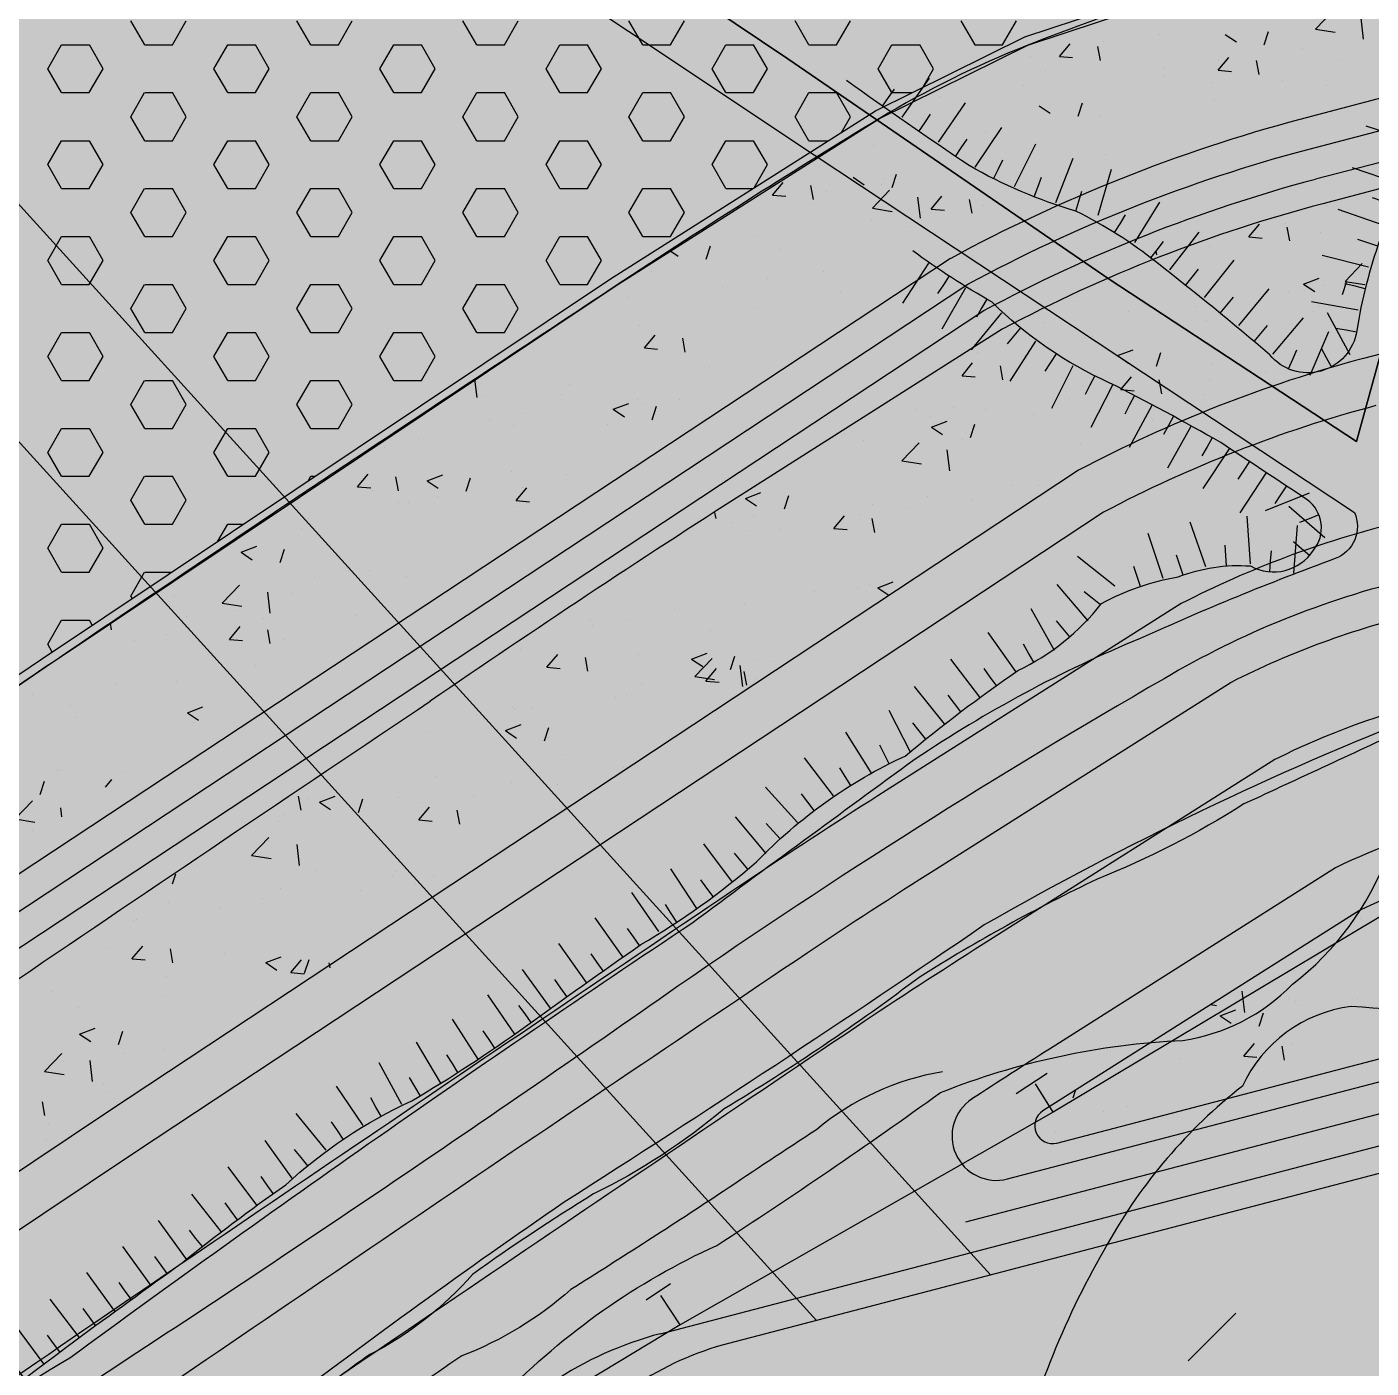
# Model space of a CAD drawing. Header units: millimetres. Extents: x 709 to 3952, y 378 to 2394.
# Drawn here: x 1195.6 to 1347.4, y 581.9 to 733.3 of the extents above; entities that cross this region are included whole.
import ezdxf

# ---------------------------------------------------------------- set-up
doc = ezdxf.new("R2010")
doc.units = ezdxf.units.MM
doc.layers.add('BAS', color=252, linetype='Continuous')
doc.layers.add('TR', color=9, linetype='Continuous')

# ---------------------------------------------------------------- blocks, each defined once
blk = doc.blocks.new('*X136')
at = {"color": 0}
for p, q in [((409809.38, 4017778.72), (409807.81, 4017781.43)), ((409812.5, 4017778.72), (409814.06, 4017781.43)), ((409828.13, 4017778.72), (409826.56, 4017781.43)), ((409831.25, 4017778.72), (409832.81, 4017781.43)), ((409846.88, 4017778.72), (409845.31, 4017781.43)), ((409850, 4017778.72), (409851.56, 4017781.43)), ((409865.63, 4017778.72), (409864.06, 4017781.43)), ((409868.75, 4017778.72), (409870.31, 4017781.43)), ((409884.38, 4017778.72), (409882.81, 4017781.43)), ((409887.5, 4017778.72), (409889.06, 4017781.43)), ((409903.13, 4017778.72), (409901.56, 4017781.43)), ((409906.25, 4017778.72), (409907.81, 4017781.43)), ((409798.44, 4017776.01), (409800, 4017778.72)), ((409800, 4017778.72), (409803.12, 4017778.72)), ((409804.69, 4017776.01), (409803.13, 4017778.72)), ((409809.38, 4017778.72), (409812.5, 4017778.72)), ((409817.19, 4017776.01), (409818.75, 4017778.72)), ((409818.75, 4017778.72), (409821.88, 4017778.72)), ((409823.44, 4017776.01), (409821.88, 4017778.72)), ((409828.12, 4017778.72), (409831.25, 4017778.72)), ((409835.94, 4017776.01), (409837.5, 4017778.72)), ((409837.5, 4017778.72), (409840.62, 4017778.72)), ((409842.19, 4017776.01), (409840.63, 4017778.72)), ((409846.88, 4017778.72), (409850, 4017778.72)), ((409854.69, 4017776.01), (409856.25, 4017778.72)), ((409856.25, 4017778.72), (409859.38, 4017778.72)), ((409860.94, 4017776.01), (409859.38, 4017778.72)), ((409865.62, 4017778.72), (409868.75, 4017778.72)), ((409873.44, 4017776.01), (409875, 4017778.72)), ((409875, 4017778.72), (409878.12, 4017778.72)), ((409879.69, 4017776.01), (409878.13, 4017778.72)), ((409884.38, 4017778.72), (409887.5, 4017778.72)), ((409892.19, 4017776.01), (409893.75, 4017778.72)), ((409893.75, 4017778.72), (409896.88, 4017778.72)), ((409898.44, 4017776.01), (409896.88, 4017778.72)), ((409903.12, 4017778.72), (409906.25, 4017778.72)), ((409800, 4017773.31), (409798.44, 4017776.01)), ((409803.12, 4017773.31), (409804.69, 4017776.01)), ((409818.75, 4017773.31), (409817.19, 4017776.01)), ((409821.87, 4017773.31), (409823.44, 4017776.01)), ((409837.5, 4017773.31), (409835.94, 4017776.01)), ((409840.62, 4017773.31), (409842.19, 4017776.01)), ((409856.25, 4017773.31), (409854.69, 4017776.01)), ((409859.37, 4017773.31), (409860.94, 4017776.01)), ((409875, 4017773.31), (409873.44, 4017776.01)), ((409878.12, 4017773.31), (409879.69, 4017776.01)), ((409893.75, 4017773.31), (409892.19, 4017776.01)), ((409897.22, 4017773.91), (409898.44, 4017776.01)), ((409800, 4017773.31), (409803.12, 4017773.31)), ((409807.81, 4017770.6), (409809.37, 4017773.31)), ((409809.38, 4017773.31), (409812.5, 4017773.31)), ((409814.06, 4017770.6), (409812.5, 4017773.31)), ((409818.75, 4017773.31), (409821.88, 4017773.31)), ((409826.56, 4017770.6), (409828.12, 4017773.31)), ((409828.12, 4017773.31), (409831.25, 4017773.31)), ((409832.81, 4017770.6), (409831.25, 4017773.31)), ((409837.5, 4017773.31), (409840.62, 4017773.31)), ((409845.31, 4017770.6), (409846.87, 4017773.31)), ((409846.88, 4017773.31), (409850, 4017773.31)), ((409851.56, 4017770.6), (409850, 4017773.31)), ((409856.25, 4017773.31), (409859.38, 4017773.31)), ((409864.06, 4017770.6), (409865.62, 4017773.31)), ((409865.62, 4017773.31), (409868.75, 4017773.31)), ((409870.31, 4017770.6), (409868.75, 4017773.31)), ((409875, 4017773.31), (409878.12, 4017773.31)), ((409882.81, 4017770.6), (409884.37, 4017773.31)), ((409884.38, 4017773.31), (409887.5, 4017773.31)), ((409889.06, 4017770.6), (409887.5, 4017773.31)), ((409893.75, 4017773.31), (409896.01, 4017773.31)), ((409809.38, 4017767.89), (409807.81, 4017770.6)), ((409812.5, 4017767.89), (409814.06, 4017770.6)), ((409828.13, 4017767.89), (409826.56, 4017770.6)), ((409831.25, 4017767.89), (409832.81, 4017770.6)), ((409846.88, 4017767.89), (409845.31, 4017770.6)), ((409850, 4017767.89), (409851.56, 4017770.6)), ((409865.63, 4017767.89), (409864.06, 4017770.6)), ((409868.75, 4017767.89), (409870.31, 4017770.6)), ((409884.38, 4017767.89), (409882.81, 4017770.6)), ((409888.04, 4017768.83), (409889.06, 4017770.6)), ((409798.44, 4017765.19), (409800, 4017767.89)), ((409800, 4017767.89), (409803.12, 4017767.89)), ((409804.69, 4017765.19), (409803.13, 4017767.89)), ((409809.38, 4017767.89), (409812.5, 4017767.89)), ((409817.19, 4017765.19), (409818.75, 4017767.89)), ((409818.75, 4017767.89), (409821.88, 4017767.89)), ((409823.44, 4017765.19), (409821.88, 4017767.89)), ((409828.12, 4017767.89), (409831.25, 4017767.89)), ((409835.94, 4017765.19), (409837.5, 4017767.89)), ((409837.5, 4017767.89), (409840.62, 4017767.89)), ((409842.19, 4017765.19), (409840.63, 4017767.89)), ((409846.88, 4017767.89), (409850, 4017767.89)), ((409854.69, 4017765.19), (409856.25, 4017767.89)), ((409856.25, 4017767.89), (409859.38, 4017767.89)), ((409860.94, 4017765.19), (409859.38, 4017767.89)), ((409865.62, 4017767.89), (409868.75, 4017767.89)), ((409873.44, 4017765.19), (409875, 4017767.89)), ((409875, 4017767.89), (409878.12, 4017767.89)), ((409879.69, 4017765.19), (409878.13, 4017767.89)), ((409884.38, 4017767.89), (409886.57, 4017767.89)), ((409800, 4017762.48), (409798.44, 4017765.19)), ((409803.12, 4017762.48), (409804.69, 4017765.19)), ((409818.75, 4017762.48), (409817.19, 4017765.19)), ((409821.87, 4017762.48), (409823.44, 4017765.19)), ((409837.5, 4017762.48), (409835.94, 4017765.19)), ((409840.62, 4017762.48), (409842.19, 4017765.19)), ((409856.25, 4017762.48), (409854.69, 4017765.19)), ((409859.37, 4017762.48), (409860.94, 4017765.19)), ((409875, 4017762.48), (409873.44, 4017765.19)), ((409878.18, 4017762.58), (409879.69, 4017765.19)), ((409800, 4017762.48), (409803.12, 4017762.48)), ((409807.81, 4017759.77), (409809.37, 4017762.48)), ((409809.38, 4017762.48), (409812.5, 4017762.48)), ((409814.06, 4017759.77), (409812.5, 4017762.48)), ((409818.75, 4017762.48), (409821.88, 4017762.48)), ((409826.56, 4017759.77), (409828.12, 4017762.48)), ((409828.12, 4017762.48), (409831.25, 4017762.48)), ((409832.81, 4017759.77), (409831.25, 4017762.48)), ((409837.5, 4017762.48), (409840.62, 4017762.48)), ((409845.31, 4017759.77), (409846.87, 4017762.48)), ((409846.88, 4017762.48), (409850, 4017762.48)), ((409851.56, 4017759.77), (409850, 4017762.48)), ((409856.25, 4017762.48), (409859.38, 4017762.48)), ((409864.06, 4017759.77), (409865.62, 4017762.48)), ((409865.62, 4017762.48), (409868.75, 4017762.48)), ((409870.31, 4017759.77), (409868.75, 4017762.48)), ((409875, 4017762.48), (409878.03, 4017762.48)), ((409809.38, 4017757.07), (409807.81, 4017759.77)), ((409812.5, 4017757.07), (409814.06, 4017759.77)), ((409828.13, 4017757.07), (409826.56, 4017759.77)), ((409831.25, 4017757.07), (409832.81, 4017759.77)), ((409846.88, 4017757.07), (409845.31, 4017759.77)), ((409850, 4017757.07), (409851.56, 4017759.77)), ((409865.63, 4017757.07), (409864.06, 4017759.77)), ((409868.75, 4017757.07), (409870.31, 4017759.77)), ((409798.44, 4017754.36), (409800, 4017757.07)), ((409800, 4017757.07), (409803.12, 4017757.07)), ((409804.69, 4017754.36), (409803.13, 4017757.07)), ((409809.38, 4017757.07), (409812.5, 4017757.07)), ((409817.19, 4017754.36), (409818.75, 4017757.07)), ((409818.75, 4017757.07), (409821.88, 4017757.07)), ((409823.44, 4017754.36), (409821.88, 4017757.07)), ((409828.12, 4017757.07), (409831.25, 4017757.07)), ((409835.94, 4017754.36), (409837.5, 4017757.07)), ((409837.5, 4017757.07), (409840.62, 4017757.07)), ((409842.19, 4017754.36), (409840.63, 4017757.07)), ((409846.88, 4017757.07), (409850, 4017757.07)), ((409854.69, 4017754.36), (409856.25, 4017757.07)), ((409856.25, 4017757.07), (409859.38, 4017757.07)), ((409860.94, 4017754.36), (409859.38, 4017757.07)), ((409865.62, 4017757.07), (409868.75, 4017757.07)), ((409800, 4017751.66), (409798.44, 4017754.36)), ((409803.12, 4017751.66), (409804.69, 4017754.36)), ((409818.75, 4017751.66), (409817.19, 4017754.36)), ((409821.87, 4017751.66), (409823.44, 4017754.36)), ((409837.5, 4017751.66), (409835.94, 4017754.36)), ((409840.62, 4017751.66), (409842.19, 4017754.36)), ((409856.25, 4017751.66), (409854.69, 4017754.36)), ((409859.37, 4017751.66), (409860.94, 4017754.36)), ((409800, 4017751.66), (409803.12, 4017751.66)), ((409807.81, 4017748.95), (409809.37, 4017751.66)), ((409809.38, 4017751.66), (409812.5, 4017751.66)), ((409814.06, 4017748.95), (409812.5, 4017751.66)), ((409818.75, 4017751.66), (409821.88, 4017751.66)), ((409826.56, 4017748.95), (409828.12, 4017751.66)), ((409828.12, 4017751.66), (409831.25, 4017751.66)), ((409832.81, 4017748.95), (409831.25, 4017751.66)), ((409837.5, 4017751.66), (409840.62, 4017751.66)), ((409845.31, 4017748.95), (409846.87, 4017751.66)), ((409846.88, 4017751.66), (409850, 4017751.66)), ((409851.56, 4017748.95), (409850, 4017751.66)), ((409856.25, 4017751.66), (409859.38, 4017751.66)), ((409809.38, 4017746.24), (409807.81, 4017748.95)), ((409812.5, 4017746.24), (409814.06, 4017748.95)), ((409828.13, 4017746.24), (409826.56, 4017748.95)), ((409831.25, 4017746.24), (409832.81, 4017748.95)), ((409846.88, 4017746.24), (409845.31, 4017748.95)), ((409850, 4017746.24), (409851.56, 4017748.95)), ((409798.44, 4017743.54), (409800, 4017746.24)), ((409800, 4017746.24), (409803.12, 4017746.24)), ((409804.69, 4017743.54), (409803.13, 4017746.24)), ((409809.38, 4017746.24), (409812.5, 4017746.24)), ((409817.19, 4017743.54), (409818.75, 4017746.24)), ((409818.75, 4017746.24), (409821.88, 4017746.24)), ((409823.44, 4017743.54), (409821.88, 4017746.24)), ((409828.12, 4017746.24), (409831.25, 4017746.24)), ((409835.94, 4017743.54), (409837.5, 4017746.24)), ((409837.5, 4017746.24), (409840.62, 4017746.24)), ((409842.19, 4017743.54), (409840.63, 4017746.24)), ((409846.88, 4017746.24), (409850, 4017746.24)), ((409800, 4017740.83), (409798.44, 4017743.54)), ((409803.12, 4017740.83), (409804.69, 4017743.54)), ((409818.75, 4017740.83), (409817.19, 4017743.54)), ((409821.87, 4017740.83), (409823.44, 4017743.54)), ((409837.5, 4017740.83), (409835.94, 4017743.54)), ((409840.62, 4017740.83), (409842.19, 4017743.54)), ((409800, 4017740.83), (409803.12, 4017740.83)), ((409807.81, 4017738.12), (409809.37, 4017740.83)), ((409809.38, 4017740.83), (409812.5, 4017740.83)), ((409814.06, 4017738.12), (409812.5, 4017740.83)), ((409818.75, 4017740.83), (409821.88, 4017740.83)), ((409826.56, 4017738.12), (409828.12, 4017740.83)), ((409828.12, 4017740.83), (409831.25, 4017740.83)), ((409832.81, 4017738.12), (409831.25, 4017740.83)), ((409837.5, 4017740.83), (409840.62, 4017740.83)), ((409809.38, 4017735.42), (409807.81, 4017738.12)), ((409812.5, 4017735.42), (409814.06, 4017738.12)), ((409828.13, 4017735.42), (409826.56, 4017738.12)), ((409831.25, 4017735.42), (409832.81, 4017738.12)), ((409798.44, 4017732.71), (409800, 4017735.42)), ((409800, 4017735.42), (409803.12, 4017735.42)), ((409804.69, 4017732.71), (409803.13, 4017735.42)), ((409809.38, 4017735.42), (409812.5, 4017735.42)), ((409817.19, 4017732.71), (409818.75, 4017735.42)), ((409818.75, 4017735.42), (409821.88, 4017735.42)), ((409823.44, 4017732.71), (409821.88, 4017735.42)), ((409828.12, 4017735.42), (409831.25, 4017735.42)), ((409800, 4017730.01), (409798.44, 4017732.71)), ((409803.12, 4017730.01), (409804.69, 4017732.71)), ((409818.75, 4017730.01), (409817.19, 4017732.71)), ((409821.87, 4017730.01), (409823.44, 4017732.71)), ((409800, 4017730.01), (409803.12, 4017730.01)), ((409807.81, 4017727.3), (409809.37, 4017730.01)), ((409809.38, 4017730.01), (409812.5, 4017730.01)), ((409814.06, 4017727.3), (409812.5, 4017730.01)), ((409818.75, 4017730.01), (409821.88, 4017730.01)), ((409827.82, 4017729.48), (409828.12, 4017730.01)), ((409828.12, 4017730.01), (409828.61, 4017730.01)), ((409809.38, 4017724.59), (409807.81, 4017727.3)), ((409812.5, 4017724.59), (409814.06, 4017727.3)), ((409798.44, 4017721.89), (409800, 4017724.59)), ((409800, 4017724.59), (409803.12, 4017724.59)), ((409804.69, 4017721.89), (409803.13, 4017724.59)), ((409809.38, 4017724.59), (409812.5, 4017724.59)), ((409817.65, 4017722.68), (409818.75, 4017724.59)), ((409818.75, 4017724.59), (409820.51, 4017724.59)), ((409800, 4017719.18), (409798.44, 4017721.89)), ((409803.12, 4017719.18), (409804.69, 4017721.89)), ((409800, 4017719.18), (409803.12, 4017719.18)), ((409807.81, 4017716.47), (409809.37, 4017719.18)), ((409809.38, 4017719.18), (409812.41, 4017719.18)), ((409807.96, 4017716.21), (409807.81, 4017716.47)), ((409798.44, 4017711.06), (409800, 4017713.77)), ((409800, 4017713.77), (409803.12, 4017713.77)), ((409803.45, 4017713.2), (409803.13, 4017713.77)), ((409798.94, 4017710.18), (409798.44, 4017711.06))]:
    blk.add_line(p, q, dxfattribs=at)
blk = doc.blocks.new('*X132')
at = {"color": 0}
for p, q in [((409941.59, 4017780.47), (409943.54, 4017782.5)), ((409947.01, 4017779.34), (409946.73, 4017781.71)), ((409917.64, 4017779.1), (409917.64, 4017779.1)), ((409923.97, 4017779.91), (409923.97, 4017779.91)), ((409931.39, 4017779.88), (409932.64, 4017779.05)), ((409935.78, 4017778.72), (409936.28, 4017780.23)), ((409941.59, 4017780.47), (409943.81, 4017780.13)), ((409912.65, 4017777.41), (409913.86, 4017778.84)), ((409917.28, 4017776.94), (409916.99, 4017778.51)), ((409940.14, 4017778.24), (409940.14, 4017778.24)), ((409909.39, 4017777.41), (409909.39, 4017777.41)), ((409912.65, 4017777.41), (409914.15, 4017777.27)), ((409924.41, 4017776.17), (409924.41, 4017776.17)), ((409930.58, 4017775.84), (409931.79, 4017777.27)), ((409930.67, 4017776.99), (409930.67, 4017776.99)), ((409935.21, 4017775.37), (409934.92, 4017776.94)), ((409944.54, 4017776.92), (409944.54, 4017776.92)), ((409911.14, 4017775.82), (409911.14, 4017775.82)), ((409924.49, 4017775.26), (409924.49, 4017775.26)), ((409930.59, 4017775.84), (409932.08, 4017775.71)), ((409937.84, 4017774.69), (409937.84, 4017774.69)), ((409908.62, 4017774.09), (409908.62, 4017774.09)), ((409929.96, 4017774.42), (409929.96, 4017774.42)), ((409942.8, 4017774.14), (409942.8, 4017774.14)), ((409899.15, 4017772.84), (409899.15, 4017772.84)), ((409910.39, 4017771.82), (409911.63, 4017770.98)), ((409914.77, 4017770.65), (409915.28, 4017772.17)), ((409915.38, 4017771.92), (409915.38, 4017771.92)), ((409930.17, 4017772.54), (409930.17, 4017772.54)), ((409917.34, 4017770.78), (409917.34, 4017770.78)), ((409900.8, 4017769.42), (409900.8, 4017769.42)), ((409904.35, 4017768.91), (409904.35, 4017768.91)), ((409891.72, 4017767.31), (409891.72, 4017767.31)), ((409917.83, 4017766.31), (409917.83, 4017766.31)), ((409893.77, 4017762.59), (409894.27, 4017764.1)), ((409902.05, 4017764.23), (409902.05, 4017764.23)), ((409880.26, 4017761.74), (409881.46, 4017763.17)), ((409884.88, 4017761.27), (409884.59, 4017762.84)), ((409889.38, 4017763.76), (409890.62, 4017762.92)), ((409892.58, 4017762.98), (409892.58, 4017762.98)), ((409892.93, 4017763.61), (409892.93, 4017763.61)), ((409906.28, 4017763.04), (409906.28, 4017763.04)), ((409880.26, 4017761.74), (409881.75, 4017761.61)), ((409886.32, 4017762.16), (409886.32, 4017762.16)), ((409891.54, 4017760.26), (409893.49, 4017762.29)), ((409896.96, 4017759.13), (409896.68, 4017761.5)), ((409898.19, 4017760.17), (409899.4, 4017761.61)), ((409902.81, 4017759.7), (409902.52, 4017761.27)), ((409884.86, 4017760.81), (409884.86, 4017760.81)), ((409891.54, 4017760.26), (409893.77, 4017759.91)), ((409898.19, 4017760.17), (409899.69, 4017760.04)), ((409898.2, 4017760.25), (409898.2, 4017760.25)), ((409904.05, 4017760.58), (409904.05, 4017760.58)), ((409891.42, 4017758.98), (409891.42, 4017758.98)), ((409895.77, 4017758.16), (409895.77, 4017758.16)), ((409878.58, 4017757.22), (409878.58, 4017757.22)), ((409868.67, 4017755.5), (409869.62, 4017754.86)), ((409872.76, 4017754.53), (409873.27, 4017756.04)), ((409881.19, 4017755.66), (409881.19, 4017755.66)), ((409866.61, 4017753.16), (409866.61, 4017753.16)), ((409879.74, 4017752.3), (409879.74, 4017752.3)), ((409886, 4017753.12), (409886, 4017753.12)), ((409874.61, 4017751.46), (409874.61, 4017751.46)), ((409887.96, 4017750.9), (409887.96, 4017750.9)), ((409863.95, 4017750.22), (409863.95, 4017750.22)), ((409878.28, 4017748.9), (409878.28, 4017748.9)), ((409865.3, 4017747.03), (409865.3, 4017747.03)), ((409865.8, 4017744.5), (409867, 4017745.94)), ((409865.8, 4017744.5), (409867.29, 4017744.37)), ((409870.42, 4017744.04), (409870.13, 4017745.6)), ((409873.17, 4017742.44), (409873.17, 4017742.44)), ((409846.91, 4017738.91), (409846.67, 4017740.97)), ((409857.38, 4017740.36), (409857.38, 4017740.36)), ((409847.91, 4017739.11), (409847.91, 4017739.11)), ((409856.4, 4017739.25), (409856.4, 4017739.25)), ((409862.29, 4017737.57), (409864.04, 4017738.24)), ((409864.99, 4017738.7), (409864.99, 4017738.7)), ((409865.58, 4017738.24), (409865.58, 4017738.24)), ((409869.74, 4017738.69), (409869.74, 4017738.69)), ((409852.36, 4017737.1), (409852.36, 4017737.1)), ((409862.29, 4017737.57), (409863.54, 4017736.73)), ((409866.68, 4017736.4), (409867.18, 4017737.91)), ((409848.32, 4017736.46), (409848.32, 4017736.46)), ((409851, 4017735.74), (409851, 4017735.74)), ((409861.67, 4017735.9), (409861.67, 4017735.9)), ((409840.32, 4017734.32), (409840.32, 4017734.32)), ((409836.42, 4017733.24), (409836.42, 4017733.24)), ((409833.4, 4017728.84), (409834.61, 4017730.27)), ((409838.03, 4017728.37), (409837.74, 4017729.94)), ((409841.29, 4017729.5), (409843.04, 4017730.18)), ((409841.29, 4017729.5), (409842.53, 4017728.66)), ((409841.33, 4017729.25), (409841.33, 4017729.25)), ((409845.67, 4017728.34), (409846.18, 4017729.85)), ((409850.8, 4017730.5), (409850.8, 4017730.5)), ((409856.99, 4017730.25), (409856.99, 4017730.25)), ((409833.4, 4017728.83), (409834.9, 4017728.7)), ((409835.07, 4017728.43), (409835.07, 4017728.43)), ((409842.41, 4017727.75), (409842.41, 4017727.75)), ((409851.33, 4017727.27), (409852.54, 4017728.7)), ((409852.06, 4017728.78), (409852.06, 4017728.78)), ((409838.08, 4017727.11), (409838.08, 4017727.11)), ((409839.22, 4017727.02), (409839.22, 4017727.02)), ((409851.33, 4017727.27), (409852.83, 4017727.14)), ((409851.42, 4017726.55), (409851.42, 4017726.55)), ((409827.83, 4017725.25), (409827.83, 4017725.25)), ((409827.03, 4017724.12), (409827.03, 4017724.12)), ((409820.28, 4017721.44), (409822.03, 4017722.11)), ((409820.28, 4017721.44), (409821.52, 4017720.6)), ((409824.67, 4017720.27), (409825.17, 4017721.78)), ((409828.5, 4017718.57), (409828.5, 4017718.57)), ((409834.75, 4017719.39), (409834.75, 4017719.39)), ((409838.92, 4017718.7), (409838.92, 4017718.7)), ((409818.13, 4017715.69), (409820.08, 4017717.72)), ((409823.54, 4017714.56), (409823.27, 4017716.93)), ((409812.71, 4017716.49), (409812.71, 4017716.49)), ((409818.13, 4017715.69), (409820.35, 4017715.35)), ((409825.94, 4017716.82), (409825.94, 4017716.82)), ((409814.1, 4017714.2), (409814.1, 4017714.2)), ((409819.86, 4017714.9), (409819.86, 4017714.9)), ((409822.8, 4017713.99), (409822.8, 4017713.99)), ((409833.21, 4017714.33), (409833.21, 4017714.33)), ((409805.63, 4017712.7), (409805.5, 4017713.43)), ((409818.94, 4017711.6), (409820.14, 4017713.04)), ((409823.56, 4017711.13), (409823.27, 4017712.7)), ((409808.22, 4017711.49), (409808.22, 4017711.49)), ((409811.79, 4017712.1), (409811.79, 4017712.1)), ((409818.94, 4017711.6), (409820.43, 4017711.47)), ((409825.13, 4017711.54), (409825.13, 4017711.54)), ((409821.92, 4017708.71), (409821.92, 4017708.71)), ((409806.13, 4017706.63), (409806.13, 4017706.63)), ((409813, 4017706.9), (409813, 4017706.9)), ((409796.66, 4017705.38), (409796.66, 4017705.38)), ((409800.96, 4017704.11), (409800.96, 4017704.11)), ((409814.2, 4017703.31), (409815.95, 4017703.98)), ((409814.2, 4017703.31), (409815.44, 4017702.47)), ((409801.54, 4017702.76), (409801.54, 4017702.76)), ((409814.89, 4017702.19), (409814.89, 4017702.19)), ((409799.55, 4017696.77), (409799.55, 4017696.77)), ((409799.86, 4017696.82), (409799.86, 4017696.82)), ((409804.96, 4017694.94), (409805.68, 4017695.8)), ((409807.19, 4017696.57), (409807.19, 4017696.57)), ((409797.58, 4017694.08), (409798.08, 4017695.59)), ((409794.76, 4017691.34), (409796.71, 4017693.37)), ((409794.76, 4017691.34), (409796.99, 4017690.99)), ((409800.02, 4017691.59), (409799.9, 4017692.58)), ((409796.68, 4017689.98), (409796.68, 4017689.98))]:
    blk.add_line(p, q, dxfattribs=at)
blk = doc.blocks.new('*X139')
at = {"color": 0}
blk.add_line((409927.2, 4017630.19), (409932.58, 4017635.57), dxfattribs=at)
blk = doc.blocks.new('*X135')
at = {"color": 0}
for p, q in [((409946.31, 4017761.35), (409946.31, 4017761.35)), ((409942.77, 4017760.6), (409942.77, 4017760.6)), ((409934.05, 4017757.03), (409935.26, 4017758.47)), ((409938.24, 4017758.56), (409938.24, 4017758.56)), ((409938.68, 4017756.57), (409938.39, 4017758.13)), ((409934.05, 4017757.03), (409935.55, 4017756.9)), ((409942.19, 4017757.5), (409942.19, 4017757.5)), ((409923.64, 4017754.99), (409923.59, 4017755.42)), ((409929.56, 4017755.9), (409929.56, 4017755.9)), ((409944.91, 4017751.98), (409946.85, 4017754.01)), ((409940.23, 4017751.69), (409941.98, 4017752.36)), ((409944.62, 4017750.52), (409945.12, 4017752.03)), ((409944.91, 4017751.98), (409947.13, 4017751.64)), ((409936.2, 4017750.74), (409936.2, 4017750.74)), ((409938.48, 4017750.76), (409938.48, 4017750.76)), ((409940.23, 4017751.69), (409941.48, 4017750.85)), ((409942.45, 4017751.56), (409942.45, 4017751.56)), ((409914.65, 4017749.77), (409914.65, 4017749.77)), ((409927.99, 4017749.21), (409927.99, 4017749.21)), ((409941.89, 4017749.17), (409941.89, 4017749.17)), ((409910.94, 4017747.41), (409910.94, 4017747.41)), ((409920.41, 4017748.66), (409920.41, 4017748.66)), ((409923.9, 4017748.25), (409923.9, 4017748.25)), ((409929.26, 4017747.57), (409929.26, 4017747.57)), ((409941.34, 4017748.65), (409941.34, 4017748.65)), ((409909.32, 4017745.75), (409909.32, 4017745.75)), ((409916.42, 4017745.81), (409916.42, 4017745.81)), ((409919.23, 4017743.63), (409920.98, 4017744.3)), ((409944.47, 4017745.27), (409944.47, 4017745.27)), ((409901.66, 4017741.36), (409902.86, 4017742.8)), ((409903.44, 4017743.94), (409903.44, 4017743.94)), ((409919.23, 4017743.63), (409920.47, 4017742.79)), ((409923.61, 4017742.46), (409924.12, 4017743.97)), ((409929.89, 4017742.76), (409929.89, 4017742.76)), ((409945.35, 4017742.95), (409945.35, 4017742.95)), ((409901.66, 4017741.36), (409903.15, 4017741.23)), ((409906.28, 4017740.9), (409905.99, 4017742.47)), ((409919.59, 4017739.8), (409920.8, 4017741.23)), ((409935.88, 4017741.7), (409935.88, 4017741.7)), ((409915.31, 4017740.26), (409915.31, 4017740.26)), ((409919.59, 4017739.8), (409921.09, 4017739.66)), ((409924.21, 4017739.33), (409923.93, 4017740.9)), ((409929.62, 4017740.87), (409929.62, 4017740.87)), ((409913.83, 4017738.8), (409913.83, 4017738.8)), ((409928.96, 4017739.25), (409928.96, 4017739.25)), ((409896.43, 4017737.56), (409896.43, 4017737.56)), ((409898.1, 4017736.73), (409898.1, 4017736.73)), ((409900.73, 4017737.76), (409900.73, 4017737.76)), ((409904.36, 4017737.55), (409904.36, 4017737.55)), ((409909.78, 4017737), (409909.78, 4017737)), ((409916.12, 4017737.49), (409916.12, 4017737.49)), ((409898.22, 4017735.56), (409899.97, 4017736.24)), ((409898.22, 4017735.56), (409899.46, 4017734.72)), ((409902.61, 4017734.4), (409903.11, 4017735.91)), ((409903.14, 4017735.62), (409903.14, 4017735.62)), ((409923.12, 4017736.43), (409923.12, 4017736.43)), ((409888.36, 4017734.77), (409888.36, 4017734.77)), ((409890.51, 4017734.02), (409890.51, 4017734.02)), ((409894.86, 4017731.77), (409896.81, 4017733.8)), ((409901.7, 4017734.2), (409901.7, 4017734.2)), ((409915.05, 4017733.64), (409915.05, 4017733.64)), ((409900.27, 4017730.63), (409900, 4017733.01)), ((409894.86, 4017731.77), (409897.08, 4017731.42)), ((409877.21, 4017727.5), (409878.96, 4017728.17)), ((409877.21, 4017727.5), (409878.46, 4017726.66)), ((409881.6, 4017726.33), (409882.11, 4017727.84)), ((409897.79, 4017727.69), (409897.79, 4017727.69)), ((409907.25, 4017728.94), (409907.25, 4017728.94)), ((409910.28, 4017729.01), (409910.28, 4017729.01)), ((409891.53, 4017726.87), (409891.53, 4017726.87)), ((409895.7, 4017726.51), (409895.7, 4017726.51)), ((409902.83, 4017727.29), (409902.83, 4017727.29)), ((409873.89, 4017725.23), (409873.76, 4017725.91)), ((409875.74, 4017724.79), (409875.74, 4017724.79)), ((409878.11, 4017725.42), (409878.11, 4017725.42)), ((409887.2, 4017724.13), (409888.4, 4017725.56)), ((409890.2, 4017725.69), (409890.2, 4017725.69)), ((409891.46, 4017724.85), (409891.46, 4017724.85)), ((409891.82, 4017723.66), (409891.53, 4017725.23)), ((409877.37, 4017723.93), (409877.37, 4017723.93)), ((409881.12, 4017724), (409881.12, 4017724)), ((409887.2, 4017724.13), (409888.69, 4017724)), ((409904.81, 4017724.29), (409904.81, 4017724.29)), ((409884.95, 4017717.01), (409884.95, 4017717.01)), ((409889.9, 4017717.37), (409889.9, 4017717.37)), ((409891.21, 4017717.83), (409891.21, 4017717.83)), ((409892.14, 4017717.44), (409893.89, 4017718.11)), ((409892.14, 4017717.43), (409893.38, 4017716.6)), ((409877.06, 4017715.61), (409877.06, 4017715.61)), ((409869.16, 4017714.93), (409869.16, 4017714.93)), ((409859.69, 4017713.68), (409859.69, 4017713.68)), ((409859.9, 4017713.21), (409859.9, 4017713.21)), ((409864.08, 4017713.74), (409864.08, 4017713.74)), ((409873.25, 4017712.64), (409873.25, 4017712.64)), ((409886.59, 4017712.08), (409886.59, 4017712.08)), ((409851.83, 4017710.41), (409851.83, 4017710.41)), ((409854.8, 4017708.46), (409856.01, 4017709.9)), ((409859.43, 4017708), (409859.14, 4017709.56)), ((409865.17, 4017709.85), (409865.17, 4017709.85)), ((409871.13, 4017709.37), (409872.88, 4017710.04)), ((409871.13, 4017709.37), (409872.38, 4017708.53)), ((409871.49, 4017707.42), (409873.44, 4017709.44)), ((409875.52, 4017708.21), (409876.02, 4017709.72)), ((409878.52, 4017709.29), (409878.52, 4017709.29)), ((409854.8, 4017708.46), (409856.3, 4017708.33)), ((409872.73, 4017706.89), (409873.94, 4017708.33)), ((409876.91, 4017706.28), (409876.63, 4017708.66)), ((409877.36, 4017706.43), (409877.07, 4017707.99)), ((409880.09, 4017709.09), (409880.09, 4017709.09)), ((409865.51, 4017706.59), (409865.51, 4017706.59)), ((409871.49, 4017707.42), (409873.71, 4017707.07)), ((409872.73, 4017706.89), (409874.23, 4017706.76)), ((409876.76, 4017707.29), (409876.76, 4017707.29)), ((409878.37, 4017707.14), (409878.37, 4017707.14)), ((409862.58, 4017705.07), (409862.58, 4017705.07)), ((409863.78, 4017705.41), (409863.78, 4017705.41)), ((409850.93, 4017704.08), (409850.93, 4017704.08)), ((409851.15, 4017703.81), (409851.15, 4017703.81)), ((409853.12, 4017703.82), (409853.12, 4017703.82)), ((409838.31, 4017702.05), (409838.31, 4017702.05)), ((409846.86, 4017703), (409846.86, 4017703)), ((409850.13, 4017701.31), (409851.88, 4017701.98)), ((409841.58, 4017701.06), (409841.58, 4017701.06)), ((409850.13, 4017701.31), (409851.37, 4017700.47)), ((409854.51, 4017700.14), (409855.02, 4017701.65)), ((409854.93, 4017700.5), (409854.93, 4017700.5)), ((409868.27, 4017699.94), (409868.27, 4017699.94)), ((409856.92, 4017698.59), (409856.92, 4017698.59)), ((409842.34, 4017696.09), (409842.34, 4017696.09)), ((409863.47, 4017697.09), (409863.47, 4017697.09)), ((409850.84, 4017695.49), (409850.84, 4017695.49)), ((409856.01, 4017695.21), (409856.01, 4017695.21)), ((409827.03, 4017692.33), (409826.74, 4017693.9)), ((409827.76, 4017693.59), (409827.76, 4017693.59)), ((409829.12, 4017693.25), (409830.87, 4017693.92)), ((409829.12, 4017693.24), (409830.36, 4017692.41)), ((409833.51, 4017692.08), (409834.01, 4017693.59)), ((409838.01, 4017693.73), (409838.01, 4017693.73)), ((409840.28, 4017693.14), (409840.28, 4017693.14)), ((409840.34, 4017691.23), (409841.54, 4017692.66)), ((409846.54, 4017693.96), (409846.54, 4017693.96)), ((409825.02, 4017691.86), (409825.02, 4017691.86)), ((409840.34, 4017691.23), (409841.83, 4017691.09)), ((409844.96, 4017690.76), (409844.67, 4017692.33)), ((409824.49, 4017691.06), (409824.49, 4017691.06)), ((409821.44, 4017687.2), (409823.39, 4017689.23)), ((409823.37, 4017688.85), (409823.37, 4017688.85)), ((409826.86, 4017686.07), (409826.58, 4017688.44)), ((409836.71, 4017688.29), (409836.71, 4017688.29)), ((409821.44, 4017687.2), (409823.67, 4017686.86)), ((409850.06, 4017687.72), (409850.06, 4017687.72)), ((409812.5, 4017684.02), (409812.88, 4017685.14)), ((409815.29, 4017686.06), (409815.29, 4017686.06)), ((409828.64, 4017685.49), (409828.64, 4017685.49)), ((409837.7, 4017685.41), (409837.7, 4017685.41)), ((409824.72, 4017683.53), (409824.72, 4017683.53)), ((409837.31, 4017684.84), (409837.31, 4017684.84)), ((409839.96, 4017684.1), (409839.96, 4017684.1)), ((409841.98, 4017684.93), (409841.98, 4017684.93)), ((409822.73, 4017682.34), (409822.73, 4017682.34)), ((409833.7, 4017683.28), (409833.7, 4017683.28)), ((409812.09, 4017681.93), (409812.09, 4017681.93)), ((409817.92, 4017681.2), (409817.92, 4017681.2)), ((409808.15, 4017679.83), (409808.15, 4017679.83)), ((409808.45, 4017679.95), (409808.45, 4017679.95)), ((409805.05, 4017676.71), (409805.05, 4017676.71)), ((409807.94, 4017675.56), (409809.15, 4017676.99)), ((409812.57, 4017675.09), (409812.28, 4017676.66)), ((409818.39, 4017676.14), (409818.39, 4017676.14)), ((409807.95, 4017675.56), (409809.44, 4017675.43)), ((409823.04, 4017675.12), (409824.79, 4017675.79)), ((409823.04, 4017675.12), (409824.28, 4017674.28)), ((409824.42, 4017675.21), (409824.42, 4017675.21)), ((409825.88, 4017673.99), (409827.08, 4017675.43)), ((409827.42, 4017673.95), (409827.93, 4017675.46)), ((409830.31, 4017674.54), (409830.21, 4017675.09)), ((409831.74, 4017675.58), (409831.74, 4017675.58)), ((409811.79, 4017673.61), (409811.79, 4017673.61)), ((409825.88, 4017673.99), (409827.37, 4017673.86)), ((409827.13, 4017673.41), (409827.13, 4017673.41)), ((409798.95, 4017671.85), (409798.95, 4017671.85)), ((409811.34, 4017671.34), (409811.34, 4017671.34)), ((409801.87, 4017670.09), (409801.87, 4017670.09)), ((409802.03, 4017667.05), (409803.78, 4017667.73)), ((409802.03, 4017667.05), (409803.28, 4017666.21)), ((409806.42, 4017665.89), (409806.92, 4017667.4)), ((409811.48, 4017665.29), (409811.48, 4017665.29)), ((409798.08, 4017662.85), (409800.02, 4017664.88)), ((409800.18, 4017663.93), (409800.18, 4017663.93)), ((409803.49, 4017661.71), (409803.22, 4017664.09)), ((409807.11, 4017664.92), (409807.11, 4017664.92)), ((409798.08, 4017662.85), (409800.3, 4017662.5)), ((409798.65, 4017663.53), (409798.65, 4017663.53)), ((409804.76, 4017661.48), (409804.76, 4017661.48)), ((409798.11, 4017657.86), (409797.82, 4017659.42)), ((409805.45, 4017660.58), (409805.45, 4017660.58)), ((409798.53, 4017656.93), (409798.53, 4017656.93)), ((409798.34, 4017655.21), (409798.34, 4017655.21))]:
    blk.add_line(p, q, dxfattribs=at)
blk = doc.blocks.new('*X134')
at = {"color": 0}
for p, q in [((409946.61, 4017680.15), (409946.61, 4017680.15)), ((409939.15, 4017674.27), (409939.15, 4017674.27)), ((409933.58, 4017669.51), (409933.31, 4017671.89)), ((409929.79, 4017670.4), (409930.39, 4017670.3)), ((409938.5, 4017671.07), (409938.5, 4017671.07)), ((409939.29, 4017670.7), (409939.29, 4017670.7)), ((409940.04, 4017670.29), (409940.04, 4017670.29)), ((409946.3, 4017671.11), (409946.3, 4017671.11)), ((409930.82, 4017669.11), (409932.57, 4017669.78)), ((409930.82, 4017669.11), (409932.07, 4017668.27)), ((409935.21, 4017667.94), (409935.71, 4017669.45)), ((409933.47, 4017664.58), (409934.67, 4017666.01)), ((409938.09, 4017664.11), (409937.8, 4017665.68)), ((409938.85, 4017665.95), (409938.85, 4017665.95)), ((409926.22, 4017664.35), (409926.22, 4017664.35)), ((409933.47, 4017664.58), (409934.96, 4017664.45)), ((409914.2, 4017659.88), (409914.48, 4017660.7)), ((409933.46, 4017660.43), (409933.46, 4017660.43)), ((409917.67, 4017658.35), (409917.67, 4017658.35)), ((409920.29, 4017658.86), (409920.29, 4017658.86)), ((409912.21, 4017656.06), (409912.21, 4017656.06))]:
    blk.add_line(p, q, dxfattribs=at)
blk = doc.blocks.new('TRL')
at = {"layer": 'TR'}
for p, q in [((2.69, 5.43), (2.69, 0.05)), ((0, 1.18), (0, 2.36)), ((0, 0), (0, 1.18))]:
    blk.add_line(p, q, dxfattribs=at)
blk = doc.blocks.new('TRR')
at = {"layer": 'TR'}
for p, q in [((0, 0), (0, -1.18)), ((-2.5, -5.62), (-2.5, -0.24)), ((0, -1.18), (0, -2.36))]:
    blk.add_line(p, q, dxfattribs=at)

msp = doc.modelspace()

# ---------------------------------------------------------------- hatches: boundary and pattern name
at = {"layer": 'BAS', "true_color": 0xc7c8ca, "transparency": 33554513}
h = msp.add_hatch(color=9, dxfattribs=at)
h.dxf.hatch_style = 1
h.paths.add_polyline_path([(735.07, 2394.13), (735.07, 400.97), (3218.5, 400.97), (3218.5, 2394.13)])
h.paths.add_polyline_path([(1826.32, 1353.24), (2408.56, 1353.24), (2408.56, 918.34), (1826.32, 918.34)], flags=16)

# ---------------------------------------------------------------- linework, layer by layer
at = {"layer": 'BAS'}
for p, q in [((974.25, 955.93, 15.42), (1304.4, 592.45, 0.87)), ((960.93, 943.83, 15.42), (1284.75, 587.31, 1.15)), ((1308.59, 731.24, -15), (1334.92, 739.95, -15)), ((1291.84, 722.95, -15), (1308.59, 731.24, -15)), ((1370.93, 731.14, -15), (1339.3, 722.86, -15)), ((1382.76, 727, -15), (1341.1, 716.1, -15)), ((1383.43, 724.21, -15), (1341.9, 713.35, -15)), ((1262.01, 704.03, -15), (1291.84, 722.95, -15)), ((1299.89, 707.18, -15), (1189.12, 634.02, -15)), ((1388.15, 706.77, -15), (1346.5, 695.88, -15)), ((1197.78, 661.1, -15), (1262.01, 704.03, -15)), ((1303.62, 701.26, -15), (1193.01, 628.2, -15)), ((1305.72, 699.18, -15), (1276.79, 680.83, -15)), ((1314.34, 683.26, -15), (1204.68, 610.82, -15)), ((1317.15, 678.52, -15), (1207.72, 606.24, -15)), ((1325.93, 668.21, -15), (1292.61, 647.11, -15)), ((1153.07, 630.89, -15), (1197.78, 661.1, -15)), ((1336.49, 650.61, -15), (1303.57, 629.76, -15)), ((1343.36, 638.39, -15), (1311.05, 617.92, -15)), ((1346.04, 633.57, -15), (1310.31, 610.95, -15)), ((1311.89, 607.32, -15), (1407.31, 632.26, -15)), ((1306.3, 603.28, -15), (1407.96, 629.85, -15)), ((1267.13, 585.81, -15), (1409.8, 623.09, -15)), ((1204.68, 610.82, -15), (1129.23, 560.29, -15)), ((1365.86, 608.51, -15), (1274.8, 584.71, -15)), ((1207.72, 606.24, -15), (1129.69, 553.98, -15))]:
    msp.add_line(p, q, dxfattribs=at)
at = {"layer": 'BAS', "elevation": -15}
for points in [[(1345.73, 686.5), (1317.78, 704.84), (1281.52, 729.7), (1231.29, 763.41), (1200.75, 783.57, -0.006573), (1089.58, 862.87, -0.033899), (1007.38, 923.06, -0.028939), (974.24, 953.75, -11.006599)], [(975.5, 952.45, 0.027781), (1007.38, 923.06, 0.033899), (1089.58, 862.87, 0.006573), (1200.75, 783.57), (1231.29, 763.41), (1281.52, 729.7), (1317.78, 704.84), (1345.73, 686.5), (1349.69, 700.98), (1356.93, 725.79), (1365.12, 755.62), (1372.27, 780.23), (1382.49, 817), (1391.25, 847.4), (1398.55, 876.16), (1403.42, 900.26), (1406.82, 924.25), (1408.12, 951.88, -0.000057), (1408.22, 952.57)], [(1407.02, 952.62), (1406.9, 951.88, 0.017681), (1406.05, 927.25, -0.018178), (1402.32, 901.81, -0.018361), (1397.16, 877.73, -0.015154), (1391.85, 858.08, 0.050182), (1387.74, 843.16, -0.013082), (1383.06, 825.32, -0.003508), (1378.09, 808.37, -0.050775), (1371.03, 783.88, -0.020072), (1361.62, 755.03, 0.075417), (1357.71, 739.57, -0.010439), (1352.86, 722.77, -0.006554), (1348.36, 709.26, 0.047603), (1345.74, 699.02, -0.651464), (1335.91, 696.3, 0.011793), (1323.15, 706.71, 0.053704), (1314.04, 712.5, -0.058422), (1301.97, 717.65, -0.007471), (1288.11, 727.26, -8.984848)], [(938.82, 876.61, 0.036487), (962.93, 876.06, 0.019109), (985.73, 882.45, -0.003977), (1002.09, 889.28, -0.069752), (1011.77, 889.95, -0.041056), (1041.63, 888.84, 0.001368), (1107.86, 841.69, 0.003538), (1163.35, 802.3, 0.012946), (1200.73, 774.67), (1284.48, 718.86), (1345.48, 678.48, -0.430768), (1343.31, 673.29, 0.018634), (1321.3, 664.28, 0.050643), (1295.9, 650.65, 0.00287), (1270.68, 632.12, 0.011622), (1200.43, 583.05, 0.039892), (1166.87, 559.41, -0.003908), (1134.61, 537.23, -0.008901), (1096.9, 511.44, -0.024834), (1063.43, 490.36, -0.050575), (1041.23, 480.7, -0.040741), (1020.65, 475.73, -0.0125), (984.12, 468.9, -0.000618), (979.51, 468.52, -0.031239)], [(1120.86, 565.31), (1128.01, 580.78, -0.137798), (1144.17, 599.7), (1191.07, 631.11), (1301.82, 704.26, -0.058701), (1340.2, 719.48), (1381.88, 730.38), (1513.66, 765.69, -0.141716), (1635.67, 769.73, -0.060966), (1709.21, 741.12), (1811.48, 686.21), (1999.51, 583.99)], [(1362.01, 746.99, -0.001116), (1356.93, 745.69, 0.003756), (1334.92, 739.95, 0.028251), (1308.59, 731.24, 0.04196), (1291.84, 722.95, 0.005403), (1277.71, 714.19, 0.004803), (1262.01, 704.03, 0.000276), (1232.31, 684.35, 0.001234), (1225.68, 679.93, 0.001608), (1197.78, 661.1, -0.001099), (1156.96, 633.5, -0.001621), (1153.07, 630.89, -0.000079), (1073.16, 577.87, -0.006483), (1056.55, 567.15, -0.002578), (1016.54, 542.37)], [(1163.24, 558.93, 0.023133), (1201.14, 585.13, 0.000351), (1213.1, 593.82, -0.016242), (1224.81, 602.62, -0.077202), (1239.04, 612.11, 0.0238), (1251.87, 620.47, -0.004884), (1264.89, 629.72, 0.046042), (1277.96, 639.06, -0.092854), (1294.74, 651.01, -0.022349), (1307.49, 660.67, 0.117484), (1316.91, 668.21, -0.085726), (1325.58, 671.22, -0.11217), (1333.75, 672.46, 0.393953), (1340.85, 674.24, 0.430982), (1340.14, 679.94, 0.000362), (1330.38, 686.39, 0.013555), (1317.8, 693.14, -0.089433), (1304.56, 702.24, -0.030234), (1295.6, 708.04, -10.98085)], [(1575.04, 680.69, 0.022686), (1535.96, 673.42, -0.012618), (1503.09, 664.52, -0.029994), (1465.07, 648.02, -0.037643), (1415.86, 632.99, -0.072765), (1364.93, 622.32, -0.033078), (1345.1, 622.75, 0.25778), (1332.83, 613.74, 0.100632), (1317.61, 595.94, 0.072523), (1307.16, 570.21, -0.027258), (1295.71, 543.77, -0.036233), (1278.79, 516.74, 0.032306), (1262.52, 487.42, 0.015018), (1250.38, 458.99, -0.047874), (1244.24, 440.56, -0.00816), (1228.7, 420.74, 0.170967), (1221.52, 403.23, 0.002241), (1221.55, 400.97, 0.002241)], [(1354.36, 663.63), (1351.83, 670.99, 0.075062), (1324, 659.74, 0.020955), (1269.1, 625.02, -0.008387), (1200.42, 578.69), (1165.21, 553.94), (1079.14, 495.02, -0.056922), (1038.12, 474.87, -0.068477), (1004.24, 465.49, -0.092263), (985.2, 463.5), (980.21, 463.17)], [(1301.59, 598.43), (1408.88, 626.47), (1487.72, 647.96), (1542.04, 662.1, -0.065817), (1577.61, 668.06, -0.038084), (1613.4, 664.73, -0.049288), (1659.11, 646.17), (1850.9, 543.18, -0.003417), (1999.51, 461.28, -0.003349)], [(1249.34, 578.82, -0.092929), (1273.49, 595.78, 0.012397), (1298.74, 613.03, -0.083617), (1326.09, 618.91, 0.163964), (1338.48, 625.25, 0.142295), (1349.21, 639.82, 0.071781), (1353.5, 655.79, 0.037327), (1303.69, 631.94, -0.008478), (1256.25, 600.66, 0.012344), (1223.8, 577.15, 0.007533)], [(1351.9, 654.37, -0.000716), (1333.01, 645.6, -0.047159), (1316.43, 637.12, 0.028904), (1296.44, 626.1, -0.026017), (1274.31, 611.18, -0.059972), (1259.57, 601.58, 0.018062), (1245.91, 592.51, -0.095376), (1234.32, 583.46, 0.024389), (1218.81, 571.37, -0.019778), (1201.15, 559.38, 3.700475)], [(1298.96, 615.38, 0.131862), (1284.73, 608.83, 0.003729), (1274.21, 601.86, -0.006506), (1257.01, 590.8, -0.088575), (1244.71, 583.3, 0.021972), (1234.16, 575.63, 0.095246), (1228.72, 569.69, 0.016423), (1216.48, 560.92, -0.035744), (1201.16, 549.37, 0.966257)]]:
    msp.add_lwpolyline(points, format="xyb", dxfattribs=at)
for points in [[(1408.12, 951.88), (1406.82, 924.25), (1403.42, 900.26), (1398.55, 876.16), (1391.25, 847.4), (1382.49, 817), (1372.27, 780.23), (1365.12, 755.62), (1356.93, 725.79), (1349.69, 700.98), (1345.73, 686.5)], [(2000.59, 492.15), (1954.13, 516.82), (1902.77, 544.57), (1853.69, 570.77), (1803.66, 597.57), (1750.19, 625.44), (1689.65, 658.13), (1632.32, 689.06), (1575.8, 696.42), (1513.23, 681.4), (1464.56, 669.13), (1417.93, 657.18), (1368.64, 644.97), (1311.48, 610.82), (1269.33, 586.81), (1221.32, 557.82), (1200.37, 543.65)], [(1310.8, 615.19), (1307.3, 612.9)], [(1311.48, 610.82), (1309.46, 614.03)], [(1268.26, 591.45), (1265.5, 589.58)], [(1269.33, 586.81), (1267.16, 590.14)]]:
    msp.add_lwpolyline(points, dxfattribs=at)
msp.add_lwpolyline([(1017.07, 543.87), (1056.01, 568), (1152.52, 631.73), (1197.22, 661.93), (1261.48, 704.87), (1291.4, 723.84), (1308.28, 732.19), (1334.67, 740.91), (1361.01, 747.76), (1361.01, 940.71), (1231.5, 951.57), (970.97, 951.57), (934.22, 951.57), (941.61, 853.02), (946.18, 802.85), (951.07, 768.45), (956.45, 739.03), (961.38, 716.2), (967.61, 691.01), (975.15, 664.3), (985.23, 633.04), (995.77, 603.44), (1004.8, 578.19)], close=True, dxfattribs=at)
at = {"layer": 'BAS', "elevation": -15, "flags": 128}
msp.add_lwpolyline([(1999.51, 521.98, 0.004862), (1786.36, 638.56, 0.007084), (1682.45, 694.34, 0.050499), (1625.45, 716.94, 0.04223), (1576.95, 721.58, 0.059018), (1529.09, 714.1, 0.02348), (1472.84, 699.38), (1391.92, 677.33), (1352.7, 667.09, 0.058531), (1331.55, 659.32), (1298.23, 638.22, 0.006461), (1283.69, 628.77, 0.001865), (1198.59, 571.11, 0.003467), (1115.95, 516.26, -0.026826), (1065.6, 483.73), (1053.15, 478.16), (1038.18, 471.38), (1022.67, 466.21), (1012.63, 464.22)], format="xyb", dxfattribs=at)
at = {"layer": 'BAS'}
for centre, radius, start, end in [((1386.14, 547.75, -15), 181.26, 104.9742, 118.412), ((1385.59, 548.97, -15), 172.95, 104.9088, 118.2928), ((1384.83, 550.39, -15), 168.51, 104.7586, 118.0005), ((1385.59, 548.97, -15), 152.02, 104.9021, 117.9493), ((1385.59, 548.97, -15), 146.52, 104.9065, 117.847), ((1978.59, -416.04, -15), 1302.18, 122.61191, 124.49471), ((1376.87, 569.21, -15), 111.34, 103.8915, 117.2311), ((1375.19, 573.2, -15), 86.55, 103.4678, 116.5585), ((7773.73, -9083.51, -15), 11728.42, 123.84778, 124.122411), ((1657.14, 69.85, -15), 682.72, 122.27158, 123.75164), ((1375.19, 573.2, -15), 72.55, 103.4678, 116.0239), ((8970.76, -10807.23, -15), 13789.97, 123.908268, 124.335246), ((1375.19, 573.2, -15), 67.05, 103.4678, 115.7694), ((1656.52, 70.79, -15), 661.08, 122.26965, 123.7491), ((8985.8, -10829.92, -15), 13796.66, 123.9076, 124.334966), ((1656.52, 70.79, -15), 647.08, 122.26965, 123.19044), ((1305.04, 608.12, -15), 5, 123.1904, 284.6459), ((1311.38, 609.26, -15), 2, 122.3478, 284.6458), ((1277.24, 547.11, -15), 40, 104.6461, 123.9414), ((1283.52, 551.33, -15), 34.5, 104.6458, 123.9414)]:
    msp.add_arc(centre, radius, start, end, dxfattribs=at)

# ---------------------------------------------------------------- block references
for name in ['*X136', '*X135', '*X132', '*X134', '*X139']:
    msp.add_blockref(name, (-408600.49, -4017047.43, -15), dxfattribs=at)
for name, p, rotation in [('TRR', (1292.19, 724.36, -15), 144.9257189023974), ('TRR', (1296.29, 721.51, -15), 145.4335125222595), ('TRR', (1300.42, 718.69, -15), 145.9413043426746), ('TRR', (1304.73, 716.17, -15), 153.4203931118135), ('TRR', (1351.32, 718.01, -15), 251.8079773684632), ('TRR', (1309.3, 714.13, -15), 158.5018400323172), ('TRR', (1314.03, 712.51, -15), 163.5832910618571), ('TRR', (1349.74, 713.27, -15), 251.2803077506304), ('TRR', (1318.39, 710.08, -15), 148.0071921498916), ('TRR', (1348.11, 708.54, -15), 250.9695800867545), ('TRR', (1322.49, 707.22, -15), 142.3243410990571), ('TRR', (1326.42, 704.13, -15), 141.4675468581104), ('TRR', (1346.69, 703.75, -15), 256.1182350578189), ('TRL', (1299.71, 705.19, -15), 146.8731492203818), ('TRR', (1330.31, 700.99, -15), 140.6467339346152), ('TRL', (1303.97, 702.58, -15), 150.1163139402049), ('TRR', (1334.16, 697.79, -15), 139.8259197654189), ('TRR', (1345.71, 698.85, -15), 259.8265928417553), ('TRL', (1307.77, 699.35, -15), 140.7395117650327), ('TRR', (1338.05, 694.7, -15), 157.0604321699847), ('TRR', (1342.88, 694.93, -15), 208.4435138390009), ('TRL', (1311.81, 696.41, -15), 147.0707298647588), ('TRL', (1316.15, 693.93, -15), 153.4019441805497), ('TRL', (1320.63, 691.7, -15), 152.6422285346229), ('TRL', (1325.04, 689.36, -15), 151.5546250883136), ('TRL', (1329.42, 686.94, -15), 150.4670204726984), ('TRL', (1333.63, 684.24, -15), 146.549679020353), ('TRL', (1337.8, 681.49, -15), 146.51419821486), ('TRL', (1341.47, 678.23, -15), 111.8734634961397), ('TRL', (1340.39, 673.63, -15), 48.88700427423358), ('TRL', (1326.16, 671.44, -15), 19.53376985639923), ('TRL', (1331.04, 672.46, -15), 4.164346920966446), ('TRL', (1335.92, 671.81, -15), 355.4713959050849), ('TRL', (1321.33, 670.16, -15), 18.71019143538172), ('TRL', (1316.81, 668.08, -15), 51.70515409882164), ('TRL', (1313.36, 664.48, -15), 40.69416234272536), ('TRL', (1309.28, 661.6, -15), 29.68316946669274), ('TRL', (1305.05, 658.96, -15), 35.56987491919446), ('TRL', (1301.02, 655.99, -15), 37.16998560038234), ('TRL', (1297.08, 652.92, -15), 38.77009699068532), ('TRL', (1292.96, 650.14, -15), 26.86357670777047), ('TRL', (1288.61, 647.69, -15), 31.98348234060622), ('TRL', (1284.49, 644.85, -15), 37.1033877083248), ('TRL', (1280.64, 641.66, -15), 42.22329194953281), ('TRL', (1277, 638.24, -15), 39.9891426125229), ('TRL', (1273.08, 635.14, -15), 36.71214330115315), ('TRL', (1268.99, 632.27, -15), 33.43514114577408), ('TRL', (1264.74, 629.62, -15), 34.85941574986362), ('TRL', (1260.65, 626.75, -15), 35.20991564685734), ('TRL', (1256.57, 623.86, -15), 35.56041255212715), ('TRL', (1252.52, 620.94, -15), 35.91091284122316), ('TRL', (1248.43, 618.05, -15), 34.30920974891872), ('TRL', (1244.26, 615.3, -15), 32.52961465386722), ('TRL', (1240, 612.68, -15), 30.7500214641933), ('TRL', (1235.57, 610.36, -15), 28.8529779090093), ('TRL', (1231.31, 607.75, -15), 33.9950191713701), ('TRL', (1227.3, 604.77, -15), 39.13705852391194), ('TRL', (1223.41, 601.63, -15), 35.52685968211793), ('TRL', (1219.37, 598.68, -15), 36.79706407544288), ('TRL', (1215.4, 595.64, -15), 38.06726787406117), ('TRL', (1211.43, 592.6, -15), 35.99981805673124), ('TRL', (1207.39, 589.67, -15), 35.97257858427963), ('TRL', (1203.34, 586.73, -15), 35.94533985317386), ('TRL', (1199.32, 583.76, -15), 37.05054048003112), ('TRL', (1195.32, 580.76, -15), 36.47545571047684)]:
    msp.add_blockref(name, p, dxfattribs=dict(at, rotation=rotation))

doc.saveas('drawing.dxf')
